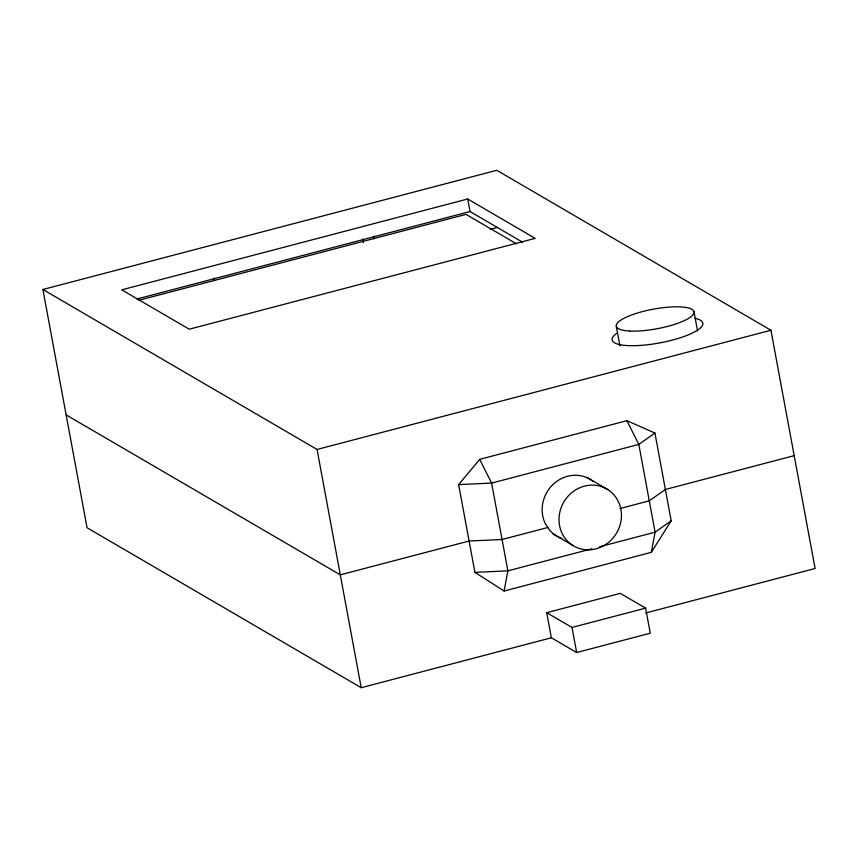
<?xml version="1.0" encoding="UTF-8"?>
<svg xmlns="http://www.w3.org/2000/svg" width="858" height="858" viewBox="0 0 858 858"><rect width="100%" height="100%" fill="white"/><g stroke="black" fill="none" stroke-linecap="round" stroke-linejoin="round"><path stroke-width="1.29" d="M504.096 591.012L507.882 570.849L491.613 483.075L479.697 459.341L626.898 420.688L654.922 433.043L671.192 520.827L651.308 552.348L504.096 591.012L474.914 572.372L458.644 484.598L479.697 459.341M651.308 552.348L655.094 532.185L638.824 444.412L626.898 420.688M654.922 433.043L638.824 444.412L491.613 483.075L458.644 484.598M671.192 520.827L655.094 532.185L599.57 546.771M551.362 637.773L546.707 612.687L620.313 593.361L645.624 608.129L650.267 633.204L576.662 652.53L551.362 637.773L361.218 687.708L87.055 527.745L42.9 289.5L496.782 170.292L770.945 330.255L815.1 568.5L645.656 613.009M467.696 198.992L121.761 289.843L189.243 329.215L535.178 238.363L467.696 198.992L470.012 211.529L522.629 242.224M137.044 298.981L470.012 211.529M138.792 300.3L465.991 214.371L516.602 243.897M489.982 229.376L497.726 227.338M42.9 289.5L317.063 449.463L770.945 330.255M794.186 455.652L665.379 489.478L649.281 500.836L620.034 508.526M547.844 527.477L502.08 539.5L469.101 541.023L340.304 574.849L66.141 414.897M591.816 548.809L507.882 570.849L474.914 572.372M546.707 612.687L572.018 627.455L645.624 608.129M586.711 477.305L607.807 489.618A32.947 30.598 -59.7 0 1 603.775 545.677A32.947 30.598 -59.7 0 1 559.094 517.138A32.947 30.598 -59.7 0 1 607.807 489.618M552.67 533.687L572.651 545.334M693.961 311.54L697.554 330.909M616.323 326.394L619.905 345.753M572.018 627.455L576.662 652.53M373.455 236.304L373.916 238.814M362.666 238.953L363.363 242.717M317.063 449.463L361.218 687.708M213.985 278.185L214.446 280.695M593.103 481.306A32.947 30.598 -59.7 0 0 554.032 483.547A32.947 30.598 -59.7 0 0 545.238 523.53L549.699 530.287A32.947 30.598 -59.7 0 0 561.786 538.406M695.119 318.382A46.128 11.626 -10.5 0 1 660.606 342.75A46.128 11.626 -10.5 0 1 616.666 333.387M629.6 331.027A39.532 9.964 -10.5 0 0 693.339 314.285A39.532 9.964 -10.5 0 0 642.492 311.583A39.532 9.964 -10.5 0 0 629.6 331.027"/></g></svg>
